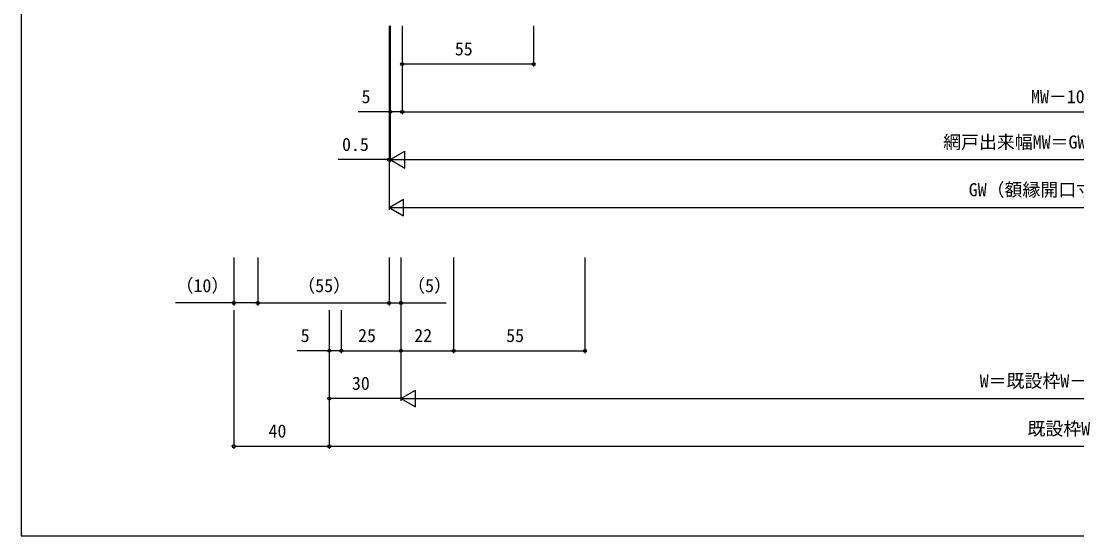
# Model space of a CAD drawing. Units: millimetres, scale not verified. Extents: x -437 to 438, y -554 to 551.
# Drawn here: x -436.8 to 5.2, y -553.7 to -338.2 of the extents above; entities that cross this region are included whole.
import ezdxf
from ezdxf.enums import TextEntityAlignment as Align

# ---------------------------------------------------------------- set-up
doc = ezdxf.new("R2010")
doc.units = ezdxf.units.MM
doc.header["$LTSCALE"] = 4
doc.layers.add('0-7_YKK_D', color=6, linetype='Continuous')
doc.layers.add('0-8_YKK_ZWAK', color=7, linetype='Continuous')
doc.styles.add('ＭＳ ゴシック', font='')
doc.styles.get('ＭＳ ゴシック').set_extended_font_data('MS Gothic')

msp = doc.modelspace()

# ---------------------------------------------------------------- linework, layer by layer
at = {"layer": '0-7_YKK_D'}
for p, q in [((-282.761, -340.2), (-282.761, -397.2)), ((-282.261, -340.2), (-282.261, -397.2)), ((-277.261, -340.2), (-277.261, -377.2)), ((-222.261, -340.2), (-222.261, -357.2)), ((-282.761, -347.299), (-282.761, -417.2)), ((-282.261, -347.299), (-282.261, -377.2)), ((-282.261, -347.299), (-282.261, -397.2)), ((-277.261, -347.299), (-277.261, -377.2)), ((-277.261, -347.299), (-277.261, -357.2)), ((-222.261, -356.2), (-277.261, -356.2)), ((-277.261, -376.2), (287.701, -376.2)), ((-282.261, -396.2), (-276.199, -392.7)), ((-276.199, -399.7), (-276.199, -392.7)), ((-282.761, -396.2), (-304.049, -396.2)), ((-282.261, -396.2), (-282.761, -396.2)), ((-282.261, -396.2), (-279.711, -396.2)), ((-282.261, -396.2), (-276.199, -399.7)), ((-282.261, -396.2), (-270.137, -396.2)), ((-275.261, -396.2), (285.701, -396.2)), ((-282.761, -416.2), (-276.699, -412.7)), ((-276.699, -419.7), (-276.699, -412.7)), ((-282.761, -416.2), (-276.699, -419.7)), ((-282.761, -416.2), (-270.637, -416.2)), ((-275.761, -416.2), (286.202, -416.2)), ((-347.76, -437.2), (-347.76, -457.2)), ((-337.76, -437.2), (-337.76, -457.2)), ((-337.76, -437.2), (-337.76, -457.2)), ((-282.761, -437.2), (-282.761, -457.2)), ((-282.76, -437.2), (-282.76, -457.2)), ((-277.76, -437.2), (-277.76, -497.2)), ((-277.76, -437.2), (-277.76, -477.2)), ((-277.76, -437.2), (-277.76, -457.2)), ((-255.76, -437.2), (-255.76, -477.2)), ((-255.76, -437.2), (-255.76, -477.2)), ((-200.76, -437.2), (-200.76, -477.2)), ((-347.76, -459.2), (-347.76, -517.2)), ((-337.76, -456.2), (-282.761, -456.2)), ((-307.76, -459.2), (-307.76, -477.2)), ((-307.76, -459.2), (-307.76, -497.2)), ((-307.76, -459.2), (-307.76, -517.2)), ((-307.76, -459.2), (-307.76, -517.2)), ((-302.76, -459.2), (-302.76, -477.2)), ((-302.76, -459.2), (-302.76, -477.2)), ((-277.76, -459.2), (-277.76, -497.2)), ((-277.76, -459.2), (-277.76, -477.2)), ((-302.76, -476.2), (-277.76, -476.2)), ((-277.76, -476.2), (-255.76, -476.2)), ((-255.76, -476.2), (-200.76, -476.2)), ((-277.76, -496.2), (-271.698, -492.7)), ((-271.698, -499.7), (-271.698, -492.7)), ((-277.76, -496.2), (-307.76, -496.2)), ((-277.76, -496.2), (-271.698, -499.7)), ((-277.76, -496.2), (-265.636, -496.2)), ((-270.76, -496.2), (281.2, -496.2)), ((-347.76, -516.2), (-307.76, -516.2)), ((-307.76, -516.2), (318.2, -516.2))]:
    msp.add_line(p, q, dxfattribs=at)
for points in [[(-277.261, -376.2), (-282.261, -376.2), (-295.708, -376.2)], [(-337.76, -456.2), (-347.76, -456.2), (-372.165, -456.2)], [(-282.76, -456.2), (-277.76, -456.2), (-258.809, -456.2)], [(-302.76, -476.2), (-307.76, -476.2), (-321.207, -476.2)]]:
    msp.add_lwpolyline(points, dxfattribs=at)
for centre in [(-277.261, -356.2), (-222.261, -356.2), (-282.261, -376.2), (-277.261, -376.2), (-277.261, -376.2), (-282.761, -396.2), (-347.76, -456.2), (-337.76, -456.2), (-337.76, -456.2), (-282.761, -456.2), (-282.76, -456.2), (-277.76, -456.2), (-307.76, -476.2), (-302.76, -476.2), (-302.76, -476.2), (-277.76, -476.2), (-277.76, -476.2), (-255.76, -476.2), (-255.76, -476.2), (-200.76, -476.2), (-307.76, -496.2), (-347.76, -516.2), (-307.76, -516.2)]:
    msp.add_circle(centre, 0.637, dxfattribs=at)
at = {"layer": '0-8_YKK_ZWAK'}
msp.add_line((-436.8, 516.3), (-436.8, -553.7), dxfattribs=at)
msp.add_lwpolyline([(-436.8, -553.7), (438.2, -553.7), (438.2, 516.3)], dxfattribs=at)

# ---------------------------------------------------------------- texts
at = {"layer": '0-7_YKK_D', "style": 'ＭＳ ゴシック'}
for s, p in [('55', (-255.216, -354.2)), ('5', (-294.262, -374.2)), ('MW－10', (-13.977, -374.2)), ('0.5', (-302.432, -394.2)), ('網戸出来幅MW＝GW－1', (-50.774, -393.22)), ('GW（額縁開口寸法）', (-40.056, -413.177)), ('（10）', (-372.125, -453.305)), ('（55）', (-321.148, -453.305)), ('（5）', (-275.17, -453.305)), ('5', (-319.761, -474.2)), ('25', (-295.715, -474.2)), ('22', (-272.215, -474.2)), ('55', (-233.715, -474.2)), ('W＝既設枠W－60', (-35.455, -493.22)), ('30', (-298.3, -494.2)), ('40', (-333.215, -514.2)), ('既設枠W', (-15.469, -513.22))]:
    msp.add_text(s, height=5.499, dxfattribs=at).set_placement(p, align=Align.BOTTOM_LEFT)

doc.saveas('drawing.dxf')
